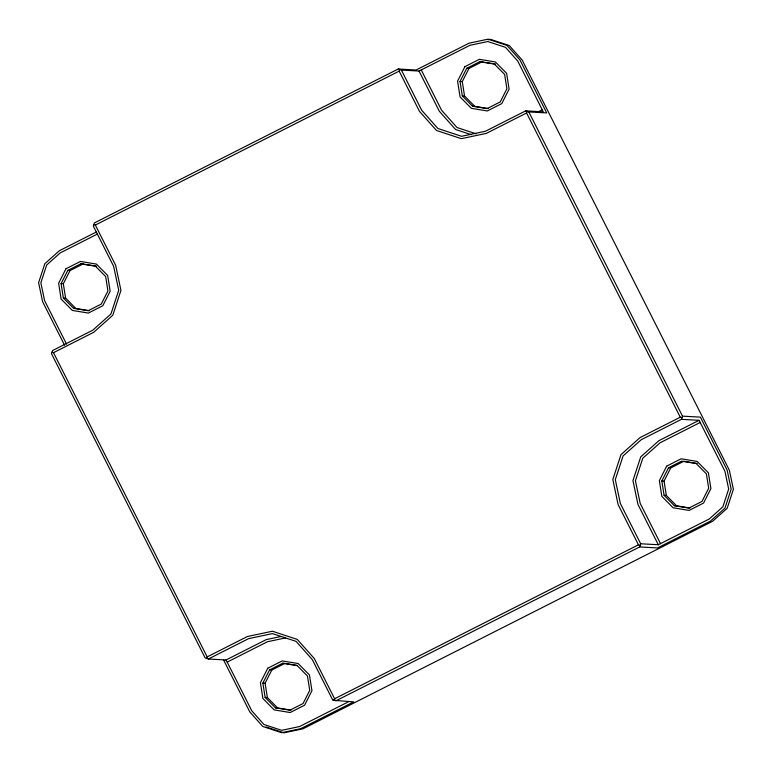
<?xml version="1.0" encoding="UTF-8"?>
<svg xmlns="http://www.w3.org/2000/svg" width="772" height="772" viewBox="0 0 772 772"><rect width="100%" height="100%" fill="white"/><g stroke="black" fill="none" stroke-linecap="round" stroke-linejoin="round"><path stroke-width="1.16" d="M398.207 69.017L401.392 70.069L421.724 110.319L437.927 128.519L461.598 136.297L485.443 131.25L525.645 110.879L528.83 111.93L546.711 112.915L519.952 59.955L506.992 45.394L488.068 39.169L468.98 43.213L416.089 70.011L398.207 69.017L94.387 222.944L93.335 226.138L113.667 266.388L118.714 290.272L110.936 313.972L92.756 330.194L52.554 350.565L51.512 353.75L205.188 657.976L208.372 659.018L225.993 659.992L266.195 639.631L280.96 636.495M206.713 658.497L207.176 656.895L53.5 352.679L51.975 352.157M223.59 660.021L249.81 711.919L262.769 726.481L281.703 732.705L300.79 728.672L353.682 701.873L334.151 700.358L334.614 698.756L314.281 658.506L297.268 639.399L272.41 631.226L247.378 636.524L207.176 656.895M335.81 700.879L639.631 546.952L640.683 543.768L620.35 503.518L615.303 479.634L623.081 455.934L641.262 439.702L681.464 419.341L699.085 420.315L724.889 471.161L728.672 489.072L722.843 506.847L709.207 519.016L658.304 544.742L640.683 543.768M681.464 419.341L682.506 416.147L528.83 111.93M93.798 224.536L95.332 225.057L399.153 71.13L399.742 69.538M399.153 71.13L419.486 111.38L436.498 130.497L461.357 138.661L486.389 133.363L526.591 112.992L527.179 111.4M80.877 263.802L95.419 266.176L105.667 276.55L107.945 290.919L101.257 304.072L88.153 310.73L73.61 308.346L63.352 297.982L61.084 283.613L67.772 270.451L80.877 263.802L96.529 266.118M89.263 310.672L75.849 308.472L65.591 298.108L63.323 283.739L70.011 270.576L83.115 263.928M479.827 61.683L494.369 64.057L504.627 74.421L506.895 88.799L500.208 101.952L487.103 108.601L472.56 106.227L462.312 95.863L460.035 81.494L466.722 68.332L479.827 61.683L495.489 63.999M488.213 108.543L474.799 106.353L464.541 95.989L462.274 81.61L468.961 68.457L482.066 61.808M282.668 663.273L297.201 665.647L307.459 676.011L309.726 690.39L303.039 703.543L289.934 710.192L275.392 707.818L265.143 697.454L262.876 683.075L269.553 669.922L282.668 663.273L284.897 663.399L271.792 670.048L269.553 669.922M291.054 710.134L277.63 707.943L267.373 697.579L265.105 683.201L271.792 670.048M661.826 480.956L668.513 467.803L681.618 461.154L696.151 463.528L706.409 473.892L708.677 488.261L701.989 501.424L688.885 508.072L674.352 505.699L664.094 495.334L661.826 480.956L664.055 481.081L670.743 467.928L683.847 461.27L697.27 463.47M96.394 231.976L59.367 250.736L44.824 263.715L38.6 282.668L42.634 301.775L64.568 345.209M97.34 234.09L60.312 252.84L46.677 265.008L40.848 282.793L44.622 300.704L66.566 344.129M401.392 70.069L419.022 71.043L469.926 45.316L487.808 41.534L505.563 47.372L517.713 61.017L543.276 111.853L525.645 110.879M53.5 352.679L93.701 332.307L112.789 315.275L120.953 290.378L115.665 265.307L95.332 225.057M538.094 111.892L542.33 109.749M681.917 417.739L680.267 417.208L640.065 437.579L620.977 454.621L612.814 479.508L618.102 504.579L638.434 544.829L640.094 545.36M208.372 659.018L248.565 638.656L272.42 633.6L296.081 641.387L312.284 659.587L332.616 699.837L334.151 700.358M699.085 420.315L658.883 440.677L640.702 456.908L632.934 480.599L637.971 504.483L658.304 544.742M225.993 659.992L227.19 662.115L267.392 641.754L285.515 637.913M700.281 422.438L660.079 442.8L642.806 458.221L635.424 480.744L640.21 503.421L660.543 543.671M334.614 698.756L638.434 544.829M348.259 701.893L299.594 726.539L281.703 730.331L263.956 724.493L251.807 710.848L227.19 662.115M488.058 39.768L490.297 39.295L509.231 45.519L522.19 60.081L729.366 470.225L733.4 489.332L727.176 508.285L712.633 521.264L303.02 728.787L283.932 732.831L266.118 726.973M466.722 68.332L468.961 68.457M460.035 81.494L462.274 81.61M462.312 95.863L464.541 95.989M472.56 106.227L474.799 106.353M67.772 270.451L70.011 270.576M61.084 283.613L63.323 283.739M63.352 297.982L65.591 298.108M73.61 308.346L75.849 308.472M682.506 416.147L700.378 417.131L727.137 470.1L731.161 489.207L724.947 508.159L710.404 521.148L657.512 547.946L639.631 546.952M668.513 467.803L670.743 467.928M664.094 495.334L666.332 495.45L676.581 505.824L690.004 508.015M674.352 505.699L676.581 505.824M262.876 683.075L265.105 683.201M332.616 699.837L334.971 699.963M265.143 697.454L267.373 697.579M275.392 707.818L277.63 707.943M286.016 663.573L297.201 665.406M476.102 133.797L456.985 127.515L441.594 110.222L421.261 69.972M471.335 134.685L455.557 129.493L439.355 111.293L419.022 71.043M526.591 112.992L680.267 417.208M664.055 481.081L666.332 495.45M65.967 268.772L58.624 283.256L61.113 299.053L72.375 310.44L88.375 313.065L102.811 305.741L110.155 291.256L107.665 275.469L96.404 264.082L80.413 261.447L65.967 268.772M464.918 66.653L457.574 81.137L460.073 96.925L471.335 108.321L487.325 110.946L501.761 103.622L509.115 89.137L506.615 73.35L495.354 61.963L479.364 59.328L464.918 66.653M267.749 668.243L260.405 682.718L262.905 698.515L274.166 709.902L290.156 712.537L304.593 705.212L311.946 690.728L309.447 674.931L298.185 663.544L282.195 660.919L267.749 668.243M666.709 466.124L659.356 480.599L661.855 496.396L673.116 507.783L689.106 510.417L703.553 503.083L710.896 488.608L708.397 472.811L697.135 461.424L681.145 458.8L666.709 466.124"/></g></svg>
